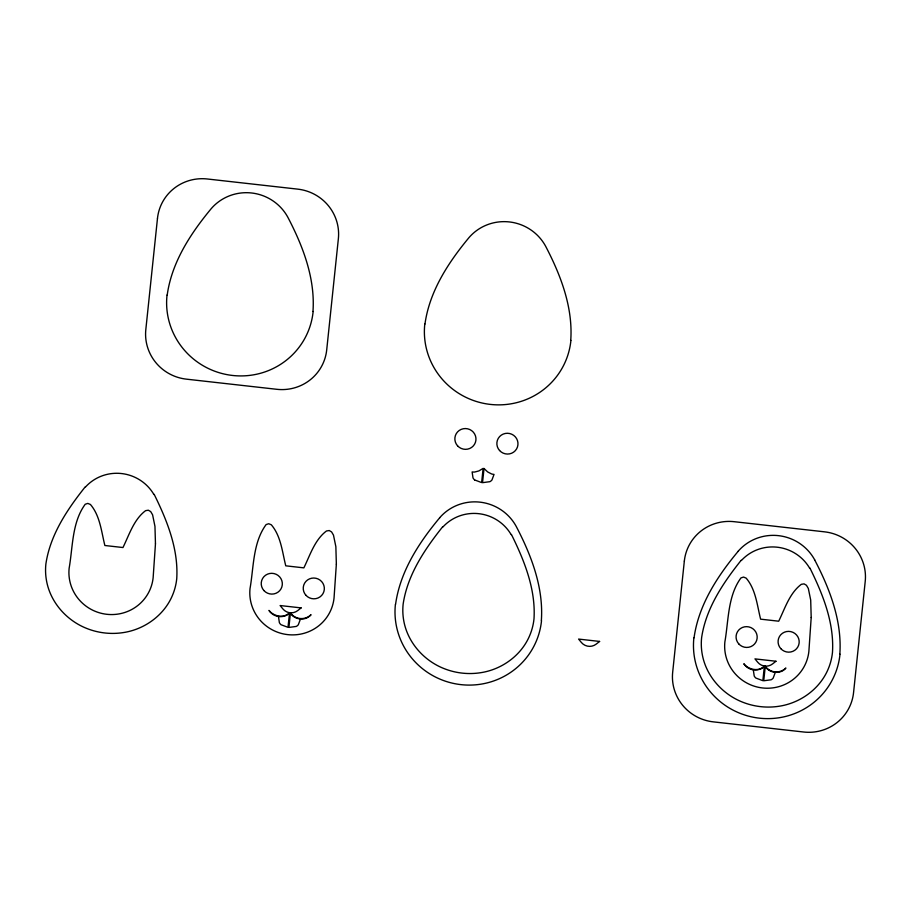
<?xml version="1.0" encoding="UTF-8"?>
<svg xmlns="http://www.w3.org/2000/svg" width="911" height="911" viewBox="0 0 911 911"><rect width="100%" height="100%" fill="white"/><g stroke="black" fill="none" stroke-linecap="round" stroke-linejoin="round"><path stroke-width="1.37" d="M278.493 616.713L279.37 622.623A7.186 7.049 17.7 0 0 281.009 624.718L288.001 627.326L289.493 613.149M753.34 670.052L754.206 675.973A7.186 7.049 17.7 0 0 755.857 678.057L762.849 680.676L764.34 666.488M312.974 311.46C315.331 278.367 302.93 246.107 287.842 217.262A46.62 45.744 17.7 0 0 211.238 208.63C190.547 233.569 171.701 262.345 167.203 295.084M541.35 620.642C543.719 587.538 531.307 555.289 516.23 526.433A46.62 45.744 17.7 0 0 439.614 517.812M570.741 340.418C573.099 307.314 560.698 275.065 545.621 246.221A46.62 45.744 17.7 0 0 469.006 237.589C448.314 262.527 429.48 291.304 424.97 324.043M839.828 654.166C842.185 621.074 829.784 588.813 814.707 559.969M290.393 613.262L288.912 627.428L296.28 626.426A7.186 7.049 17.7 0 0 298.318 624.752L300.402 619.173M765.24 666.601L763.748 680.779L771.127 679.777A7.186 7.049 17.7 0 0 773.166 678.103L775.25 672.512M395.59 604.266C400.111 571.55 418.889 542.705 439.649 517.835M694.057 637.791C698.578 605.075 717.367 576.242 738.126 551.36M85.418 486.622C67.346 509.283 50.139 534.814 45.869 564.091A60.433 59.306 17.7 0 0 46.62 581.309C50.697 602.74 66.913 620.767 87.092 628.579A68.758 67.471 17.7 0 0 123.099 632.621C144.382 629.501 164.026 615.437 172.43 595.441A60.433 59.306 17.7 0 0 176.734 578.792C178.613 549.128 167.077 520.454 154.164 494.343M442.678 526.752C424.617 549.424 407.411 574.943 403.129 604.221A60.433 59.306 17.7 0 0 403.88 621.439C407.969 642.87 424.173 660.896 444.352 668.708A68.758 67.471 17.7 0 0 480.359 672.751C501.642 669.642 521.286 655.578 529.69 635.571A60.433 59.306 17.7 0 0 533.994 618.922C535.873 589.258 524.337 560.584 511.424 534.472M741.155 560.288C723.083 582.949 705.877 608.48 701.607 637.757A60.433 59.306 17.7 0 0 702.358 654.963C706.435 676.406 722.651 694.433 742.829 702.244A68.758 67.471 17.7 0 0 778.837 706.287C800.12 703.167 819.763 689.103 828.167 669.107A60.433 59.306 17.7 0 0 832.472 652.458C834.351 622.782 822.815 594.109 809.902 568.009M289.539 612.716C283.469 619.138 272.867 615.756 268.984 610.404C273.573 617.612 283.936 618.842 289.994 612.761C294.469 620.072 305.686 621.348 311.038 614.686C305.174 620.528 295.107 619.731 290.438 612.818M764.386 666.055C758.316 672.489 747.715 669.095 743.832 663.743C748.421 670.952 758.772 672.181 764.83 666.112C769.305 673.411 780.533 674.698 785.886 668.036C780.021 673.867 769.954 673.07 765.286 666.157M474.642 479.949L481.634 482.568L483.126 468.391L478.867 470.93L474.768 472.012A10.738 10.533 17.7 0 1 472.126 471.932L472.991 477.854A7.197 7.06 17.7 0 0 474.642 479.949M313.145 311.482A73.575 72.197 17.7 0 1 232.51 375.457A73.575 72.197 17.7 0 1 167.032 295.062M85.657 486.827A42.441 41.644 17.7 0 1 153.891 494.502M570.912 340.441A73.575 72.197 17.7 0 1 490.289 404.404A73.575 72.197 17.7 0 1 424.799 324.02M541.521 620.653A73.575 72.197 17.7 0 1 460.898 684.628A73.575 72.197 17.7 0 1 395.42 604.244M442.917 526.968A42.441 41.644 17.7 0 1 511.151 534.632M741.395 560.493A42.441 41.644 17.7 0 1 809.628 568.157M738.092 551.337A46.62 45.744 17.7 0 1 814.741 559.946M839.999 654.189A73.575 72.197 17.7 0 1 759.375 718.164A73.575 72.197 17.7 0 1 693.886 637.78M155.462 543.833L153.139 577.711A42.305 41.507 17.7 0 1 106.803 614.299A42.305 41.507 17.7 0 1 69.134 568.27C72.88 546.964 71.923 522.299 85.224 504.25L87.809 503.407L90.428 504.478C100.073 515.74 101.372 531.614 104.867 545.507L122.962 547.534C129.248 534.768 133.792 519.555 145.566 510.672L148.334 510.206L150.691 511.595L152.593 514.806L154.961 526.376L155.462 543.833M336.353 564.16L334.041 598.026A42.305 41.507 17.7 0 1 287.694 634.625A42.305 41.507 17.7 0 1 250.024 588.586C253.77 567.28 252.814 542.626 266.126 524.565L268.711 523.734L271.319 524.793C280.964 536.067 282.262 551.941 285.758 565.822L303.853 567.86C310.139 555.084 314.682 539.881 326.457 530.988L329.235 530.532L331.581 531.922L333.483 535.133L335.863 546.702L336.353 564.16M811.2 617.499L808.877 651.365A42.305 41.507 17.7 0 1 762.541 687.964A42.305 41.507 17.7 0 1 724.871 641.936C728.618 620.619 727.661 595.965 740.962 577.904L743.558 577.073L746.166 578.143C755.811 589.406 757.109 605.28 760.605 619.161L778.7 621.2C784.986 608.434 789.53 593.22 801.304 584.327L804.071 583.871L806.429 585.261L808.33 588.472L810.699 600.042L811.2 617.499M157.478 218.389L145.817 329.588A45.539 44.685 17.7 0 0 186.368 379.147L276.819 389.304A45.539 44.685 17.7 0 0 326.707 349.904L338.368 238.705A45.539 44.685 17.7 0 0 297.806 189.146L207.366 178.989A45.539 44.685 17.7 0 0 157.478 218.389M484.026 468.493L482.534 482.671L489.902 481.668A7.186 7.049 17.7 0 0 491.951 479.995L494.035 474.403A10.738 10.533 17.7 0 1 491.428 473.891L487.647 471.921L484.026 468.493M684.332 561.096L672.671 672.295A45.539 44.685 17.7 0 0 713.233 721.854L803.673 732.011A45.539 44.685 17.7 0 0 853.561 692.611L865.222 581.412A45.539 44.685 17.7 0 0 824.671 531.853L734.22 521.696A45.539 44.685 17.7 0 0 684.332 561.096M301.12 607.899L297.726 610.586A10.579 10.374 17.7 0 1 282.877 608.912L280.121 605.542L301.12 607.899M599.597 641.435L596.204 644.111A10.579 10.374 17.7 0 1 581.355 642.449L578.599 639.078L599.597 641.435M775.967 661.249L772.574 663.925A10.579 10.374 17.7 0 1 757.724 662.251L754.968 658.881L775.967 661.249M457.55 445.798A10.579 10.374 17.7 0 0 475.451 442.29A10.579 10.374 17.7 0 0 463.255 428.751A10.579 10.374 17.7 0 0 457.55 445.798M499.558 450.512A10.579 10.374 17.7 0 0 517.459 447.016A10.579 10.374 17.7 0 0 505.252 433.465A10.579 10.374 17.7 0 0 499.558 450.512M263.917 590.556A10.579 10.374 17.7 0 0 281.818 587.048A10.579 10.374 17.7 0 0 269.622 573.509A10.579 10.374 17.7 0 0 263.917 590.556M305.925 595.27A10.579 10.374 17.7 0 0 323.826 591.774A10.579 10.374 17.7 0 0 311.63 578.223A10.579 10.374 17.7 0 0 305.925 595.27M738.764 643.895A10.579 10.374 17.7 0 0 756.665 640.399A10.579 10.374 17.7 0 0 744.469 626.848A10.579 10.374 17.7 0 0 738.764 643.895M780.773 648.621A10.579 10.374 17.7 0 0 798.674 645.113A10.579 10.374 17.7 0 0 786.466 631.574A10.579 10.374 17.7 0 0 780.773 648.621"/></g></svg>
